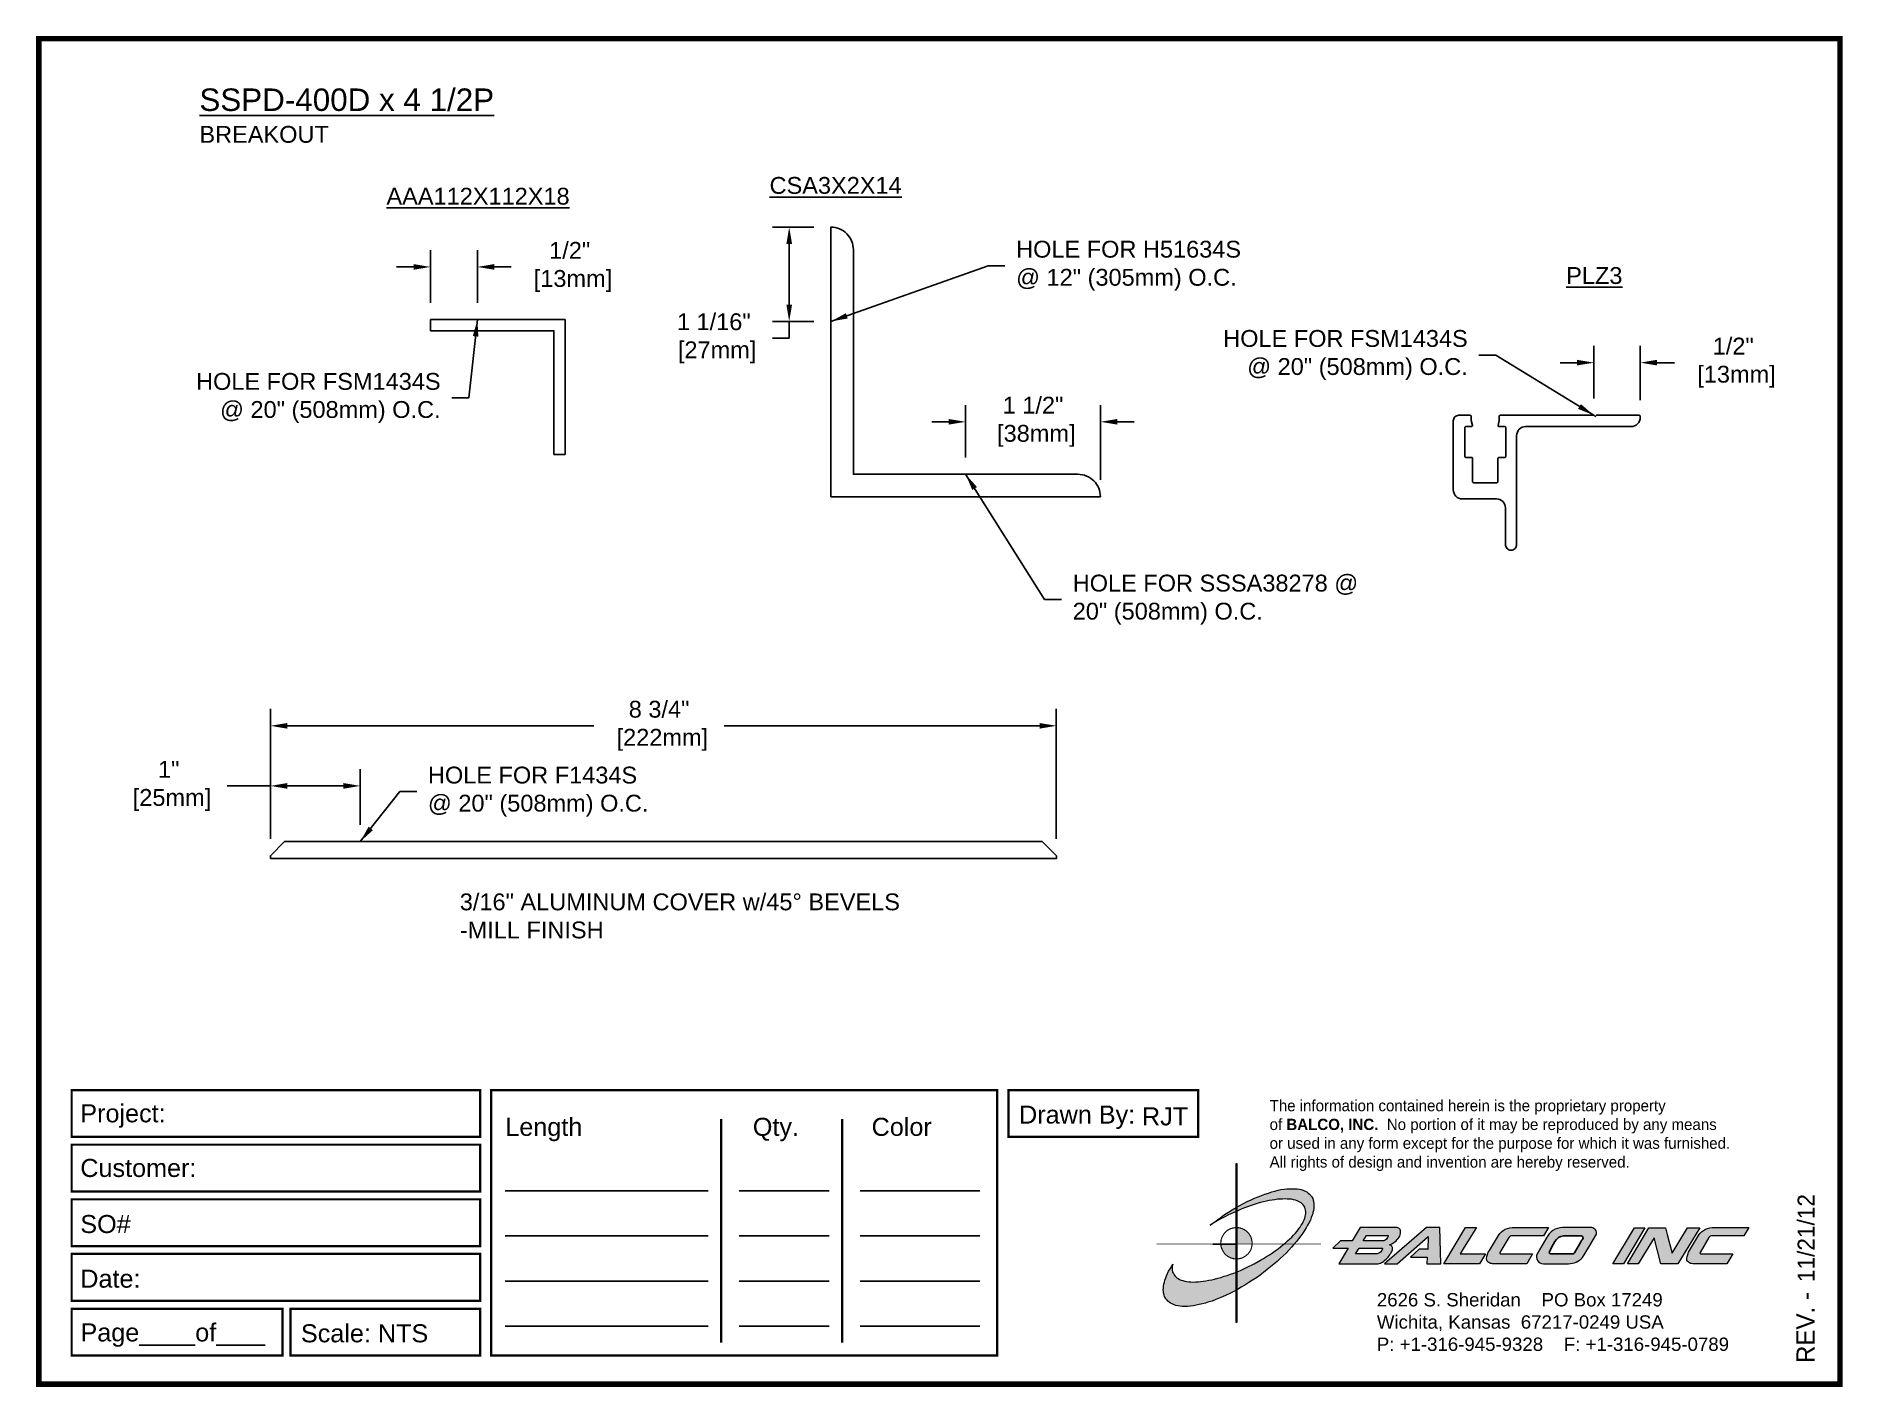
# Paper-space layout 'Breakout' of a CAD drawing. Header units: inches. Extents: x 0 to 10, y 0 to 7.5.
# The model-space entities are those that its viewports show. They can reach past a viewport. Long polylines and large blocks are cut down to what shows.
import ezdxf

# ---------------------------------------------------------------- set-up
doc = ezdxf.new("R2010")
doc.units = ezdxf.units.IN
doc.header["$MEASUREMENT"] = 0
for name, color, linetype in [('Border', 7, 'Continuous'), ('Dimensions', 3, 'Continuous'), ('Metals', 7, 'Continuous'), ('Text', 2, 'Continuous')]:
    doc.layers.add(name, color=color, linetype=linetype)
doc.styles.add('ARIAL', font='arial.ttf')
doc.styles.add('Copyright', font='ERASDEMI.TTF')
doc.dimstyles.new('Arial', dxfattribs={"dimtxt": 0.1875, "dimasz": 0.1875, "dimexe": 0.1875, "dimexo": 0.1875, "dimgap": 0.1875, "dimtad": 0, "dimtih": 1, "dimtoh": 1, "dimdec": 4, "dimzin": 0, "dimdsep": 46, "dimlunit": 4, "dimtxsty": 'ARIAL', "dimcen": 0.1875, "dimadec": 0, "dimazin": 0, "dimtfac": 1, "dimtdec": 4, "dimtofl": 0, "dimtmove": 0, "dimatfit": 3, "dimfxl": 0, "dimfrac": 2, "dimtolj": 1, "dimtzin": 0, "dimarcsym": 0})

# ---------------------------------------------------------------- blocks, each defined once
blk = doc.blocks.new('ACADlogo')
h = blk.add_hatch(color=256)
h.paths.add_polyline_path([(-3.346, 1.223), (-3.351, 1.223), (-3.351, 0.979), (-3.346, 0.982)])
h.paths.add_polyline_path([(-3.346, 0.961), (-3.351, 0.959), (-3.351, 0.868), (-3.346, 0.868)])
h.paths.add_polyline_path([(-3.346, 0.777), (-3.351, 0.777), (-3.351, 0.699), (-3.351, 0.695), (-3.35, 0.695), (-3.346, 0.695)])
h.paths.add_polyline_path([(-3.346, 0.864), (-3.346, 0.868), (-3.35, 0.868), (-3.351, 0.868), (-3.351, 0.777), (-3.346, 0.777), (-3.346, 0.778), (-3.348, 0.778)])
h.paths.add_polyline_path([(-3.346, 0.524), (-3.351, 0.521), (-3.351, 0.342), (-3.346, 0.342)])
h.paths.add_polyline_path([(-3.346, 0.695), (-3.351, 0.695), (-3.351, 0.621), (-3.346, 0.623)])
h.paths.add_polyline_path([(-3.346, 0.623), (-3.351, 0.621), (-3.351, 0.521), (-3.346, 0.524)])
h.paths.add_polyline_path([(-3.346, 0.982), (-3.351, 0.979), (-3.351, 0.959), (-3.346, 0.961)])
h = blk.add_hatch(color=175)
h.paths.add_polyline_path([(-3.518, 0.573), (-3.534, 0.571), (-3.548, 0.569), (-3.562, 0.567), (-3.576, 0.567), (-3.589, 0.566), (-3.602, 0.567), (-3.614, 0.568), (-3.625, 0.569), (-3.636, 0.572), (-3.646, 0.574), (-3.656, 0.577), (-3.664, 0.581), (-3.673, 0.585), (-3.682, 0.592), (-3.688, 0.598), (-3.694, 0.603), (-3.699, 0.614), (-3.703, 0.622), (-3.705, 0.631), (-3.706, 0.64), (-3.705, 0.648), (-3.705, 0.653), (-3.703, 0.659), (-3.702, 0.665), (-3.71, 0.652), (-3.717, 0.639), (-3.725, 0.626), (-3.731, 0.613), (-3.737, 0.601), (-3.741, 0.589), (-3.746, 0.577), (-3.749, 0.566), (-3.751, 0.555), (-3.753, 0.544), (-3.754, 0.538), (-3.754, 0.533), (-3.755, 0.523), (-3.754, 0.513), (-3.753, 0.508), (-3.752, 0.503), (-3.75, 0.494), (-3.748, 0.486), (-3.743, 0.477), (-3.74, 0.473), (-3.738, 0.469), (-3.734, 0.465), (-3.73, 0.461), (-3.723, 0.455), (-3.715, 0.449), (-3.706, 0.445), (-3.695, 0.44), (-3.685, 0.437), (-3.674, 0.434), (-3.661, 0.432), (-3.648, 0.431), (-3.634, 0.431), (-3.62, 0.431), (-3.604, 0.433), (-3.588, 0.435), (-3.572, 0.438), (-3.556, 0.441), (-3.538, 0.445), (-3.52, 0.449), (-3.503, 0.456), (-3.483, 0.461), (-3.464, 0.469), (-3.445, 0.477), (-3.426, 0.485), (-3.406, 0.494), (-3.385, 0.503), (-3.364, 0.514), (-3.351, 0.521), (-3.351, 0.621), (-3.364, 0.616), (-3.382, 0.609), (-3.4, 0.603), (-3.418, 0.598), (-3.436, 0.592), (-3.453, 0.587), (-3.47, 0.583), (-3.486, 0.579), (-3.503, 0.576)])
h.paths.add_polyline_path([(-3.215, 0.687), (-3.251, 0.667), (-3.289, 0.649), (-3.327, 0.631), (-3.346, 0.623), (-3.346, 0.524), (-3.343, 0.525), (-3.323, 0.537), (-3.302, 0.549), (-3.28, 0.563), (-3.259, 0.577), (-3.238, 0.59), (-3.218, 0.605), (-3.198, 0.62), (-3.179, 0.635), (-3.16, 0.65), (-3.141, 0.665), (-3.123, 0.681), (-3.106, 0.696), (-3.089, 0.712), (-3.074, 0.727), (-3.058, 0.743), (-3.043, 0.759), (-3.028, 0.777), (-3.085, 0.777), (-3.091, 0.772), (-3.105, 0.761), (-3.118, 0.75), (-3.134, 0.739), (-3.149, 0.729), (-3.165, 0.718), (-3.182, 0.707), (-3.198, 0.697)])
h.paths.add_polyline_path([(-2.921, 1.009), (-2.922, 1.015), (-2.924, 1.02), (-2.926, 1.029), (-2.931, 1.038), (-2.934, 1.043), (-2.936, 1.047), (-2.94, 1.05), (-2.943, 1.054), (-2.951, 1.06), (-2.959, 1.066), (-2.968, 1.071), (-2.978, 1.075), (-2.989, 1.079), (-3, 1.081), (-3.013, 1.083), (-3.026, 1.084), (-3.04, 1.084), (-3.054, 1.084), (-3.07, 1.083), (-3.085, 1.081), (-3.102, 1.079), (-3.118, 1.075), (-3.136, 1.07), (-3.153, 1.066), (-3.171, 1.06), (-3.191, 1.054), (-3.21, 1.047), (-3.229, 1.039), (-3.248, 1.031), (-3.268, 1.022), (-3.289, 1.012), (-3.31, 1.002), (-3.33, 0.991), (-3.346, 0.982), (-3.346, 0.961), (-3.323, 0.971), (-3.305, 0.978), (-3.287, 0.984), (-3.268, 0.991), (-3.251, 0.996), (-3.234, 1.002), (-3.216, 1.007), (-3.199, 1.011), (-3.182, 1.015), (-3.167, 1.018), (-3.15, 1.021), (-3.136, 1.023), (-3.121, 1.025), (-3.107, 1.026), (-3.093, 1.026), (-3.079, 1.027), (-3.067, 1.026), (-3.054, 1.026), (-3.043, 1.025), (-3.032, 1.022), (-3.022, 1.02), (-3.013, 1.016), (-3, 1.011), (-2.989, 1.005), (-2.983, 0.999), (-2.978, 0.994), (-2.973, 0.987), (-2.969, 0.981), (-2.967, 0.973), (-2.965, 0.965), (-2.964, 0.957), (-2.964, 0.949), (-2.964, 0.944), (-2.965, 0.94), (-2.967, 0.93), (-2.969, 0.921), (-2.973, 0.911), (-2.978, 0.901), (-2.983, 0.891), (-2.989, 0.881), (-2.996, 0.871), (-3.004, 0.86), (-3.012, 0.849), (-3.021, 0.838), (-3.032, 0.827), (-3.042, 0.816), (-3.053, 0.805), (-3.065, 0.794), (-3.077, 0.783), (-3.085, 0.777), (-3.028, 0.777), (-3.016, 0.791), (-3.004, 0.806), (-2.992, 0.822), (-2.981, 0.837), (-2.971, 0.852), (-2.962, 0.866), (-2.954, 0.882), (-2.946, 0.896), (-2.939, 0.91), (-2.934, 0.924), (-2.929, 0.938), (-2.926, 0.944), (-2.925, 0.951), (-2.922, 0.963), (-2.92, 0.975), (-2.92, 0.982), (-2.919, 0.987), (-2.92, 0.999), (-2.92, 1.005)])
h.paths.add_polyline_path([(-3.372, 0.966), (-3.393, 0.953), (-3.415, 0.94), (-3.435, 0.925), (-3.455, 0.911), (-3.475, 0.897), (-3.494, 0.882), (-3.468, 0.898), (-3.439, 0.915), (-3.41, 0.93), (-3.396, 0.938), (-3.38, 0.945), (-3.351, 0.959), (-3.351, 0.979)])
h = blk.add_hatch(color=256)
h.paths.add_polyline_path([(-3.268, 0.814), (-3.27, 0.819), (-3.273, 0.824), (-3.276, 0.828), (-3.279, 0.833), (-3.282, 0.837), (-3.286, 0.841), (-3.29, 0.845), (-3.294, 0.849), (-3.298, 0.852), (-3.303, 0.855), (-3.308, 0.858), (-3.313, 0.86), (-3.318, 0.863), (-3.323, 0.864), (-3.328, 0.866), (-3.334, 0.867), (-3.339, 0.868), (-3.345, 0.868), (-3.346, 0.868), (-3.346, 0.777), (-3.335, 0.777), (-3.262, 0.777), (-3.262, 0.781), (-3.262, 0.787), (-3.263, 0.792), (-3.264, 0.798), (-3.265, 0.803), (-3.266, 0.808)])
h.paths.add_polyline_path([(-3.351, 0.777), (-3.436, 0.777), (-3.435, 0.773), (-3.435, 0.768), (-3.434, 0.762), (-3.432, 0.757), (-3.431, 0.752), (-3.428, 0.747), (-3.426, 0.742), (-3.423, 0.737), (-3.42, 0.732), (-3.417, 0.728), (-3.414, 0.723), (-3.41, 0.719), (-3.406, 0.716), (-3.401, 0.712), (-3.397, 0.709), (-3.392, 0.706), (-3.387, 0.704), (-3.382, 0.701), (-3.377, 0.699), (-3.372, 0.698), (-3.367, 0.696), (-3.361, 0.695), (-3.356, 0.695), (-3.351, 0.695)])
h.paths.add_polyline_path([(-3.346, 0.868), (-3.35, 0.868), (-3.351, 0.868), (-3.351, 0.777), (-3.346, 0.777)])
h = blk.add_hatch(color=256)
h.paths.add_polyline_path([(-2.438, 0.844, 0.412988), (-2.461, 0.869), (-2.663, 0.869), (-2.707, 0.794), (-2.771, 0.794), (-2.815, 0.755), (-2.73, 0.755), (-2.781, 0.668), (-2.563, 0.668, 0.107996), (-2.538, 0.677, 0.108939), (-2.494, 0.724, 0.080345), (-2.483, 0.745, 0.419497), (-2.499, 0.773, 0.149928), (-2.447, 0.815, 0.134283)])
h.paths.add_polyline_path([(-2.507, 0.821, -0.209012), (-2.532, 0.794), (-2.538, 0.794), (-2.646, 0.794), (-2.627, 0.825), (-2.51, 0.825, -0.56619)], flags=16)
h.paths.add_polyline_path([(-2.538, 0.75, -0.241309), (-2.569, 0.722), (-2.688, 0.722), (-2.669, 0.755), (-2.541, 0.755, -0.56619)], flags=16)
for points in [[(-2.285, 0.819), (-2.287, 0.748), (-2.335, 0.748), (-2.383, 0.705), (-2.29, 0.705), (-2.292, 0.668), (-2.215, 0.668), (-2.221, 0.869), (-2.295, 0.869), (-2.527, 0.668), (-2.458, 0.668)], [(-2.018, 0.869), (-2.079, 0.869), (-2.198, 0.668), (-2, 0.668), (-1.968, 0.722), (-2.107, 0.722), (-2.085, 0.759), (-2.064, 0.794)], [(-1.617, 0.869), (-1.807, 0.869, 0.270182), (-1.896, 0.825), (-1.946, 0.742, 0.109019), (-1.961, 0.695, 0.340665), (-1.945, 0.672, 0.129907), (-1.923, 0.668), (-1.738, 0.668), (-1.706, 0.722), (-1.878, 0.722), (-1.882, 0.722, -0.601242), (-1.887, 0.731), (-1.838, 0.813, -0.253048), (-1.821, 0.823), (-1.645, 0.823)], [(-1.083, 0.867), (-1.14, 0.867), (-1.261, 0.667), (-1.26, 0.667), (-1.202, 0.667)], [(-0.96, 0.83), (-0.969, 0.867), (-1.061, 0.867), (-1.179, 0.667), (-1.12, 0.667), (-1.031, 0.812), (-0.995, 0.667), (-0.9, 0.667), (-0.778, 0.867), (-0.846, 0.867), (-0.931, 0.727), (-0.951, 0.795)], [(-0.507, 0.869), (-0.697, 0.869, 0.270182), (-0.786, 0.825), (-0.836, 0.742, 0.109019), (-0.85, 0.695, 0.340665), (-0.835, 0.672, 0.129907), (-0.812, 0.668), (-0.628, 0.668), (-0.595, 0.722), (-0.768, 0.722), (-0.772, 0.722, -0.601242), (-0.777, 0.731), (-0.728, 0.813, -0.253048), (-0.71, 0.823), (-0.534, 0.823)], [(-3.346, 0.623), (-3.351, 0.621), (-3.351, 0.521), (-3.346, 0.524)]]:
    blk.add_hatch(color=256).paths.add_polyline_path(points)
h = blk.add_hatch(color=256)
h.paths.add_polyline_path([(-1.377, 0.868), (-1.383, 0.868), (-1.383, 0.868), (-1.44, 0.868), (-1.492, 0.868), (-1.541, 0.868, 0.297712), (-1.628, 0.811), (-1.68, 0.723, 0.585116), (-1.646, 0.668), (-1.506, 0.668, 0.210586), (-1.429, 0.703), (-1.415, 0.726), (-1.389, 0.769), (-1.352, 0.831, 0.4352)])
h.paths.add_polyline_path([(-1.437, 0.823, -0.603783), (-1.428, 0.805), (-1.431, 0.801), (-1.434, 0.796), (-1.438, 0.789), (-1.474, 0.728, -0.229001), (-1.489, 0.722), (-1.494, 0.722), (-1.501, 0.722), (-1.597, 0.722), (-1.604, 0.722, -0.492401), (-1.613, 0.734), (-1.601, 0.757), (-1.591, 0.775), (-1.582, 0.791, -0.238368), (-1.535, 0.823)], flags=16)
for q in [(-3.48, 0.777), (-3.351, 0.642)]:
    blk.add_line((-3.351, 0.777), q)
at = {"color": 7, "lineweight": 0}
for points in [[(-3.351, 1.223), (-3.346, 1.223), (-3.346, 0.342), (-3.351, 0.342), (-3.351, 1.223)], [(-2.292, 0.668), (-2.215, 0.668), (-2.221, 0.869), (-2.295, 0.869), (-2.527, 0.668), (-2.458, 0.668), (-2.285, 0.819), (-2.287, 0.748), (-2.286, 0.748), (-2.335, 0.748), (-2.383, 0.705), (-2.29, 0.705), (-2.292, 0.668), (-2.292, 0.668)], [(-2.198, 0.668), (-2.079, 0.869), (-2.018, 0.869), (-2.064, 0.794), (-2.085, 0.759), (-2.107, 0.722), (-1.968, 0.722), (-2, 0.668), (-2.198, 0.668), (-2.198, 0.668)], [(-1.383, 0.868), (-1.383, 0.868)], [(-1.261, 0.667), (-1.14, 0.867), (-1.083, 0.867), (-1.202, 0.667), (-1.26, 0.667), (-1.261, 0.667), (-1.261, 0.667)], [(-0.9, 0.667), (-0.995, 0.667), (-1.031, 0.812), (-1.12, 0.667), (-1.179, 0.667), (-1.061, 0.867), (-0.969, 0.867), (-0.96, 0.83), (-0.951, 0.795), (-0.931, 0.727), (-0.846, 0.867), (-0.778, 0.867), (-0.9, 0.667), (-0.9, 0.667)]]:
    blk.add_lwpolyline(points, dxfattribs=at)
at = {"color": 175, "lineweight": 0}
blk.add_lwpolyline([(-2.926, 1.029), (-2.924, 1.02), (-2.922, 1.015), (-2.921, 1.009), (-2.92, 1.005), (-2.92, 0.999), (-2.919, 0.987), (-2.92, 0.982), (-2.92, 0.975), (-2.922, 0.963), (-2.925, 0.951), (-2.926, 0.944), (-2.929, 0.938), (-2.934, 0.924), (-2.939, 0.91), (-2.946, 0.896), (-2.954, 0.882), (-2.962, 0.866), (-2.971, 0.852), (-2.981, 0.837), (-2.992, 0.822), (-3.004, 0.806), (-3.016, 0.791), (-3.03, 0.775), (-3.043, 0.759), (-3.058, 0.743), (-3.074, 0.727), (-3.089, 0.712), (-3.106, 0.696), (-3.123, 0.681), (-3.141, 0.665), (-3.16, 0.65), (-3.179, 0.635), (-3.198, 0.62), (-3.218, 0.605), (-3.238, 0.59), (-3.259, 0.577), (-3.28, 0.563), (-3.302, 0.549), (-3.323, 0.537), (-3.343, 0.525), (-3.364, 0.514), (-3.385, 0.503), (-3.406, 0.494), (-3.426, 0.485), (-3.445, 0.477), (-3.464, 0.469), (-3.483, 0.461), (-3.503, 0.456), (-3.52, 0.449), (-3.538, 0.445), (-3.556, 0.441), (-3.572, 0.438), (-3.588, 0.435), (-3.604, 0.433), (-3.62, 0.431), (-3.634, 0.431), (-3.648, 0.431), (-3.661, 0.432), (-3.674, 0.434), (-3.685, 0.437), (-3.695, 0.44), (-3.706, 0.445), (-3.715, 0.449), (-3.723, 0.455), (-3.73, 0.461), (-3.734, 0.465), (-3.738, 0.469), (-3.74, 0.473), (-3.743, 0.477), (-3.748, 0.486), (-3.75, 0.494), (-3.752, 0.503), (-3.753, 0.508), (-3.754, 0.513), (-3.755, 0.523), (-3.754, 0.533), (-3.754, 0.538), (-3.753, 0.544), (-3.751, 0.555), (-3.749, 0.566), (-3.746, 0.577), (-3.741, 0.589), (-3.737, 0.601), (-3.731, 0.613), (-3.725, 0.626), (-3.717, 0.639), (-3.71, 0.652), (-3.702, 0.665), (-3.703, 0.659), (-3.705, 0.653), (-3.705, 0.648), (-3.706, 0.642), (-3.706, 0.637), (-3.705, 0.631), (-3.704, 0.626), (-3.703, 0.621), (-3.699, 0.614), (-3.695, 0.607), (-3.691, 0.6), (-3.688, 0.598), (-3.685, 0.595), (-3.679, 0.589), (-3.673, 0.585), (-3.664, 0.581), (-3.656, 0.577), (-3.646, 0.574), (-3.636, 0.572), (-3.625, 0.569), (-3.614, 0.568), (-3.602, 0.567), (-3.589, 0.566), (-3.576, 0.567), (-3.562, 0.567), (-3.548, 0.569), (-3.534, 0.571), (-3.518, 0.573), (-3.503, 0.576), (-3.486, 0.579), (-3.47, 0.583), (-3.453, 0.587), (-3.436, 0.592), (-3.418, 0.598), (-3.4, 0.603), (-3.382, 0.609), (-3.364, 0.616), (-3.345, 0.623), (-3.327, 0.631), (-3.289, 0.649), (-3.251, 0.667), (-3.215, 0.687), (-3.198, 0.697), (-3.182, 0.707), (-3.165, 0.718), (-3.149, 0.729), (-3.134, 0.739), (-3.118, 0.75), (-3.105, 0.761), (-3.091, 0.772), (-3.077, 0.783), (-3.065, 0.794), (-3.053, 0.805), (-3.042, 0.816), (-3.032, 0.827), (-3.021, 0.838), (-3.012, 0.849), (-3.004, 0.86), (-2.996, 0.871), (-2.989, 0.881), (-2.983, 0.891), (-2.978, 0.901), (-2.973, 0.911), (-2.969, 0.921), (-2.967, 0.93), (-2.965, 0.94), (-2.964, 0.944), (-2.964, 0.949), (-2.964, 0.957), (-2.965, 0.965), (-2.967, 0.973), (-2.969, 0.981), (-2.973, 0.987), (-2.978, 0.994), (-2.98, 0.996), (-2.983, 0.999), (-2.989, 1.005), (-2.997, 1.009), (-3.004, 1.013), (-3.013, 1.016), (-3.022, 1.02), (-3.032, 1.022), (-3.043, 1.025), (-3.054, 1.026), (-3.067, 1.026), (-3.079, 1.027), (-3.093, 1.026), (-3.107, 1.026), (-3.121, 1.025), (-3.136, 1.023), (-3.15, 1.021), (-3.167, 1.018), (-3.182, 1.015), (-3.199, 1.011), (-3.216, 1.007), (-3.234, 1.002), (-3.251, 0.996), (-3.268, 0.991), (-3.287, 0.984), (-3.305, 0.978), (-3.323, 0.971), (-3.342, 0.962), (-3.38, 0.945), (-3.396, 0.938), (-3.41, 0.93), (-3.439, 0.915), (-3.468, 0.898), (-3.494, 0.882), (-3.475, 0.897), (-3.455, 0.911), (-3.435, 0.925), (-3.415, 0.94), (-3.393, 0.953), (-3.372, 0.966), (-3.351, 0.979), (-3.33, 0.991), (-3.31, 1.002), (-3.289, 1.012), (-3.268, 1.022), (-3.248, 1.031), (-3.229, 1.039), (-3.21, 1.047), (-3.191, 1.054), (-3.171, 1.06), (-3.153, 1.066), (-3.136, 1.07), (-3.118, 1.075), (-3.102, 1.079), (-3.085, 1.081), (-3.07, 1.083), (-3.054, 1.084), (-3.04, 1.084), (-3.026, 1.084), (-3.013, 1.083), (-3, 1.081), (-2.989, 1.079), (-2.978, 1.075), (-2.968, 1.071), (-2.959, 1.066), (-2.951, 1.06), (-2.943, 1.054), (-2.94, 1.05), (-2.936, 1.047), (-2.934, 1.043), (-2.931, 1.038), (-2.926, 1.029), (-2.926, 1.029)], dxfattribs=at)
at = {"color": 7, "lineweight": 0, "const_width": 0.0064}
blk.add_lwpolyline([(-3.262, 0.781), (-3.262, 0.787), (-3.263, 0.792), (-3.264, 0.798), (-3.265, 0.803), (-3.266, 0.808), (-3.268, 0.814), (-3.27, 0.819), (-3.273, 0.824), (-3.276, 0.828), (-3.279, 0.833), (-3.282, 0.837), (-3.286, 0.841), (-3.29, 0.845), (-3.294, 0.849), (-3.298, 0.852), (-3.303, 0.855), (-3.308, 0.858), (-3.313, 0.86), (-3.318, 0.863), (-3.323, 0.864), (-3.328, 0.866), (-3.334, 0.867), (-3.339, 0.868), (-3.345, 0.868), (-3.35, 0.868), (-3.356, 0.868), (-3.361, 0.867), (-3.367, 0.866), (-3.372, 0.865), (-3.377, 0.863), (-3.382, 0.862), (-3.387, 0.859), (-3.392, 0.857), (-3.397, 0.854), (-3.401, 0.851), (-3.406, 0.847), (-3.41, 0.843), (-3.414, 0.839), (-3.417, 0.835), (-3.42, 0.831), (-3.423, 0.826), (-3.426, 0.821), (-3.428, 0.816), (-3.431, 0.811), (-3.432, 0.806), (-3.434, 0.801), (-3.435, 0.795), (-3.435, 0.79), (-3.436, 0.784), (-3.436, 0.779), (-3.435, 0.773), (-3.435, 0.768), (-3.434, 0.762), (-3.432, 0.757), (-3.431, 0.752), (-3.428, 0.747), (-3.426, 0.742), (-3.423, 0.737), (-3.42, 0.732), (-3.417, 0.728), (-3.414, 0.723), (-3.41, 0.719), (-3.406, 0.716), (-3.401, 0.712), (-3.397, 0.709), (-3.392, 0.706), (-3.387, 0.704), (-3.382, 0.701), (-3.377, 0.699), (-3.372, 0.698), (-3.367, 0.696), (-3.361, 0.695), (-3.356, 0.695), (-3.35, 0.695), (-3.345, 0.695), (-3.339, 0.695), (-3.334, 0.696), (-3.328, 0.697), (-3.323, 0.698), (-3.318, 0.7), (-3.313, 0.702), (-3.308, 0.705), (-3.303, 0.708), (-3.298, 0.711), (-3.294, 0.714), (-3.29, 0.718), (-3.286, 0.721), (-3.282, 0.726), (-3.279, 0.73), (-3.276, 0.734), (-3.273, 0.739), (-3.27, 0.744), (-3.268, 0.749), (-3.266, 0.754), (-3.265, 0.76), (-3.264, 0.765), (-3.263, 0.77), (-3.262, 0.776), (-3.262, 0.781)], dxfattribs=at)
at = {"color": 7, "lineweight": 0}
for points in [[(-2.447, 0.815, 0.130368), (-2.438, 0.843, 0.448367), (-2.463, 0.869), (-2.663, 0.869), (-2.707, 0.794), (-2.771, 0.794), (-2.815, 0.755), (-2.73, 0.755), (-2.781, 0.668), (-2.563, 0.668, 0.107996), (-2.538, 0.677, 0.108939), (-2.494, 0.724, 0.077395), (-2.484, 0.744, 0.430878), (-2.499, 0.773, 0.149928)], [(-2.507, 0.821, -0.209012), (-2.532, 0.794), (-2.538, 0.794), (-2.646, 0.794), (-2.627, 0.825), (-2.512, 0.825), (-2.509, 0.825, -0.531288)], [(-1.838, 0.813), (-1.887, 0.731, 0.587385), (-1.882, 0.722), (-1.878, 0.722), (-1.706, 0.722), (-1.738, 0.668), (-1.923, 0.668, -0.129907), (-1.945, 0.672, -0.349839), (-1.961, 0.696, -0.107341), (-1.946, 0.742), (-1.896, 0.825, -0.270182), (-1.807, 0.869), (-1.617, 0.869), (-1.645, 0.823), (-1.821, 0.823, 0.252436)], [(-1.68, 0.723, 0.585116), (-1.646, 0.668), (-1.506, 0.668, 0.210586), (-1.429, 0.703), (-1.415, 0.726), (-1.389, 0.769), (-1.352, 0.831, 0.4352), (-1.377, 0.868), (-1.383, 0.868), (-1.383, 0.868), (-1.44, 0.868), (-1.492, 0.868), (-1.541, 0.868, 0.297712), (-1.628, 0.811)], [(-0.728, 0.813), (-0.777, 0.731, 0.587385), (-0.772, 0.722), (-0.768, 0.722), (-0.595, 0.722), (-0.628, 0.668), (-0.812, 0.668, -0.129907), (-0.835, 0.672, -0.349839), (-0.85, 0.696, -0.107341), (-0.836, 0.742), (-0.786, 0.825, -0.270182), (-0.697, 0.869), (-0.507, 0.869), (-0.534, 0.823), (-0.71, 0.823, 0.252436)], [(-2.569, 0.722), (-2.688, 0.722), (-2.669, 0.755), (-2.543, 0.755), (-2.54, 0.755, -0.531288), (-2.538, 0.75, -0.241309)]]:
    blk.add_lwpolyline(points, format="xyb", close=True, dxfattribs=at)
blk.add_lwpolyline([(-1.437, 0.823), (-1.535, 0.823, 0.238368), (-1.582, 0.791), (-1.591, 0.775), (-1.601, 0.757), (-1.613, 0.734, 0.490298), (-1.604, 0.722), (-1.597, 0.722), (-1.501, 0.722), (-1.494, 0.722), (-1.489, 0.722, 0.229001), (-1.474, 0.728), (-1.438, 0.789), (-1.434, 0.796), (-1.431, 0.801), (-1.428, 0.805, 0.603783)], format="xyb", close=True)
blk.add_lwpolyline([(-2.879, 0.777, 0.00455, 0.00455, 0), (-3.791, 0.777, 0.00183, 0.00183, 0), (-3.791, 0.777, 0.00183, 0.00183, 0)], format="xyseb", dxfattribs=at)
blk = doc.blocks.new('Quantity Data')
at = {"layer": 'Border', "color": 253}
for p, q in [((2.755, 1.254), (3.881, 1.254)), ((4.054, 1.254), (4.553, 1.254)), ((4.725, 1.254), (5.389, 1.254)), ((2.755, 1.004), (3.881, 1.004)), ((4.054, 1.004), (4.553, 1.004)), ((4.725, 1.004), (5.389, 1.004)), ((2.755, 0.754), (3.881, 0.754)), ((4.054, 0.754), (4.553, 0.754)), ((4.725, 0.754), (5.389, 0.754)), ((2.755, 0.504), (3.881, 0.504)), ((4.054, 0.504), (4.553, 0.504)), ((4.725, 0.504), (5.389, 0.504))]:
    blk.add_line(p, q, dxfattribs=at)
at = {"layer": 'Border', "const_width": 0.0125}
blk.add_lwpolyline([(5.485, 0.341), (2.678, 0.341), (2.678, 1.813), (5.485, 1.813)], close=True, dxfattribs=at)
for points in [[(3.953, 1.653), (3.953, 0.412)], [(4.625, 1.653), (4.625, 0.412)]]:
    blk.add_lwpolyline(points, dxfattribs=at)
at = {"layer": 'Border', "style": 'ARIAL'}
for s, p in [('Length', (2.756, 1.559)), ('Qty.', (4.129, 1.559)), ('Color', (4.788, 1.559))]:
    blk.add_text(s, height=0.1, dxfattribs=at).set_placement(p)
blk = doc.blocks.new('Drawn By')
at = {"layer": 'Border', "const_width": 0.0125}
blk.add_lwpolyline([(5.38, 1.813), (6.432, 1.813), (6.432, 1.554), (5.38, 1.554)], close=True, dxfattribs=at)
at = {"layer": 'Border', "style": 'ARIAL'}
blk.add_text('Drawn By: ', height=0.1, dxfattribs=at).set_placement((5.438, 1.627))
blk.add_attdef('XXX', (6.12, 1.617), '', height=0.1, dxfattribs=at)
blk = doc.blocks.new('Project Info')
at = {"layer": 'Border', "const_width": 0.0125}
for points in [[(0.182, 1.813), (2.448, 1.813), (2.448, 1.554), (0.182, 1.554)], [(0.182, 1.51), (2.448, 1.51), (2.448, 1.251), (0.182, 1.251)], [(0.182, 1.207), (2.448, 1.207), (2.448, 0.947), (0.182, 0.947)], [(0.182, 0.904), (2.448, 0.904), (2.448, 0.644), (0.182, 0.644)], [(0.182, 0.6), (1.352, 0.6), (1.352, 0.341), (0.182, 0.341)], [(1.396, 0.6), (2.448, 0.6), (2.448, 0.341), (1.396, 0.341)]]:
    blk.add_lwpolyline(points, close=True, dxfattribs=at)
at = {"layer": 'Border', "style": 'ARIAL'}
for s, p in [('Project:', (0.23, 1.634)), ('Customer:', (0.23, 1.331)), ('SO#', (0.23, 1.02)), ('Date:', (0.23, 0.717)), ('Page%%u        %%uof%%u       ', (0.231, 0.419)), ('Scale: NTS', (1.454, 0.414))]:
    blk.add_text(s, height=0.1, dxfattribs=at).set_placement(p)
blk = doc.blocks.new('REV')
at = {"style": 'Copyright'}
blk.add_text('REV. -', height=0.1, rotation=90, dxfattribs=at).set_placement((-0.142, 0.117))
at = {"style": 'Copyright', "flags": 4}
blk.add_attdef('REVISIONDATE', (-0.142, 0.566), '', height=0.0938, rotation=90, dxfattribs=at)
blk = doc.blocks.new('AAA112X112X18')
for p, q in [((0, 0), (0, -0.125)), ((-1.5, -1.5), (-1.375, -1.5))]:
    blk.add_line(p, q)
for points in [[(0, 0), (-1.5, 0), (-1.5, -1.5)], [(-1.375, -1.5), (-1.375, -0.125), (0, -0.125)]]:
    blk.add_lwpolyline(points)
blk = doc.blocks.new('*D20')
at = {"layer": 'Defpoints', "color": 0}
for p in [(34.947, 9.845), (34.947, 9.261), (36.447, 9.011)]:
    blk.add_point(p, dxfattribs=at)
at = {"layer": 'Dimensions', "color": 0, "lineweight": -2}
for p, q in [((34.947, 9.449), (34.947, 10.032)), ((36.447, 9.199), (36.447, 10.032)), ((34.759, 9.845), (34.572, 9.845)), ((36.634, 9.845), (36.822, 9.845))]:
    blk.add_line(p, q, dxfattribs=at)
at = {"layer": 'Dimensions', "color": 0}
for points in [[(34.759, 9.876), (34.759, 9.814), (34.947, 9.845)], [(36.634, 9.876), (36.634, 9.814), (36.447, 9.845)]]:
    blk.add_solid(points, dxfattribs=at)
at = {"layer": 'Dimensions', "color": 0, "insert": (35.697, 9.845), "char_height": 0.1875, "attachment_point": 5, "style": 'ARIAL'}
blk.add_mtext('\\A1;1 1/2"\\P [38mm]', dxfattribs=at)
blk = doc.blocks.new('*D21')
at = {"layer": 'Defpoints', "color": 0}
for p in [(32.983, 12.011), (33.447, 12.011), (33.447, 10.961)]:
    blk.add_point(p, dxfattribs=at)
at = {"layer": 'Dimensions', "color": 0, "lineweight": -2}
for p, q in [((33.259, 12.011), (32.796, 12.011)), ((32.983, 11.824), (32.983, 11.149)), ((33.259, 10.961), (32.796, 10.961)), ((32.983, 10.961), (32.983, 10.774)), ((32.983, 10.774), (32.796, 10.774))]:
    blk.add_line(p, q, dxfattribs=at)
at = {"layer": 'Dimensions', "color": 0}
for points in [[(32.952, 11.824), (33.015, 11.824), (32.983, 12.011)], [(32.952, 11.149), (33.015, 11.149), (32.983, 10.961)]]:
    blk.add_solid(points, dxfattribs=at)
at = {"layer": 'Dimensions', "color": 0, "insert": (32.144, 10.774), "char_height": 0.1875, "attachment_point": 5, "style": 'ARIAL'}
blk.add_mtext('\\A1;1 1/16"\\P [27mm]', dxfattribs=at)
blk = doc.blocks.new('*D22')
at = {"layer": 'Defpoints', "color": 0}
for p in [(29.513, 11.568), (28.989, 10.982), (29.513, 10.982)]:
    blk.add_point(p, dxfattribs=at)
at = {"layer": 'Dimensions', "color": 0, "lineweight": -2}
for p, q in [((28.989, 11.17), (28.989, 11.756)), ((29.513, 11.17), (29.513, 11.756)), ((28.802, 11.568), (28.614, 11.568)), ((29.701, 11.568), (29.888, 11.568))]:
    blk.add_line(p, q, dxfattribs=at)
at = {"layer": 'Dimensions', "color": 0}
for points in [[(28.802, 11.6), (28.802, 11.537), (28.989, 11.568)], [(29.701, 11.6), (29.701, 11.537), (29.513, 11.568)]]:
    blk.add_solid(points, dxfattribs=at)
at = {"layer": 'Dimensions', "color": 0, "insert": (30.54, 11.568), "char_height": 0.1875, "attachment_point": 5, "style": 'ARIAL'}
blk.add_mtext('\\A1;1/2"\\P [13mm]', dxfattribs=at)
blk = doc.blocks.new('CSA3X3X14')
at = {"layer": 'Metals'}
blk.add_lwpolyline([(0.25, 2.75, 0.414214), (0, 3), (0, 0), (3, 0, 0.414214), (2.75, 0.25), (0.25, 0.25)], format="xyb", close=True, dxfattribs=at)
blk = doc.blocks.new('PLZ3')
blk.add_lwpolyline([(1.575, 1.03, -0.414214), (1.585, 1.02), (1.585, 0.76, 0.414214), (1.595, 0.75), (1.855, 0.75, 0.414214), (1.865, 0.76), (1.865, 1.02, -0.414214), (1.875, 1.03), (1.942, 1.03, 0.414214), (1.952, 1.04), (1.952, 1.365, 0.414214), (1.942, 1.375), (1.878, 1.375, -0.482716), (1.868, 1.387), (1.881, 1.444, 0.057088), (1.881, 1.446), (1.881, 1.49, -0.414214), (1.891, 1.5), (2.018, 1.5, -0.414214), (2.08, 1.438), (2.08, 0.67, -0.414214), (1.98, 0.57), (1.6, 0.57, 0.414214), (1.5, 0.47), (1.5, 0.063, -0.414214), (1.438, 0, -0.414214), (1.375, 0.063), (1.375, 1.275, 0.414214), (1.275, 1.375), (0.1, 1.375, -0.414214), (0, 1.475), (0, 1.49, -0.414214), (0.01, 1.5), (0.485, 1.5), (0.5, 1.485), (0.515, 1.5), (1.559, 1.5, -0.414214), (1.569, 1.49), (1.569, 1.446, 0.057088), (1.569, 1.444), (1.582, 1.387, -0.482716), (1.572, 1.375), (1.507, 1.375, 0.414214), (1.497, 1.365), (1.497, 1.04, 0.414214), (1.507, 1.03)], format="xyb", close=True)
blk = doc.blocks.new('*D27')
at = {"layer": 'Defpoints', "color": 0}
for p in [(42.455, 10.503), (41.939, 9.917), (42.455, 9.9)]:
    blk.add_point(p, dxfattribs=at)
at = {"layer": 'Dimensions', "color": 0, "lineweight": -2}
for p, q in [((41.939, 10.105), (41.939, 10.691)), ((42.455, 10.087), (42.455, 10.691)), ((41.751, 10.503), (41.564, 10.503)), ((42.642, 10.503), (42.838, 10.503))]:
    blk.add_line(p, q, dxfattribs=at)
at = {"layer": 'Dimensions', "color": 0}
for points in [[(41.751, 10.535), (41.751, 10.472), (41.939, 10.503)], [(42.642, 10.535), (42.642, 10.472), (42.455, 10.503)]]:
    blk.add_solid(points, dxfattribs=at)
at = {"layer": 'Dimensions', "color": 0, "insert": (43.49, 10.503), "char_height": 0.1875, "attachment_point": 5, "style": 'ARIAL'}
blk.add_mtext('\\A1;1/2"\\P [13mm]', dxfattribs=at)
blk = doc.blocks.new('*D29')
at = {"layer": 'Defpoints', "color": 0}
for p in [(35.956, 6.463), (27.209, 5.018), (35.956, 5.018)]:
    blk.add_point(p, dxfattribs=at)
at = {"layer": 'Dimensions', "color": 0, "lineweight": -2}
for p, q in [((27.209, 5.205), (27.209, 6.65)), ((35.956, 5.205), (35.956, 6.65)), ((27.396, 6.463), (30.81, 6.463)), ((35.769, 6.463), (32.259, 6.463))]:
    blk.add_line(p, q, dxfattribs=at)
at = {"layer": 'Dimensions', "color": 0}
for points in [[(27.396, 6.494), (27.396, 6.431), (27.209, 6.463)], [(35.769, 6.494), (35.769, 6.431), (35.956, 6.463)]]:
    blk.add_solid(points, dxfattribs=at)
at = {"layer": 'Dimensions', "color": 0, "insert": (31.535, 6.463), "char_height": 0.1875, "attachment_point": 5, "style": 'ARIAL'}
blk.add_mtext('\\A1;8 3/4"\\P [222mm]', dxfattribs=at)
blk = doc.blocks.new('*D30')
at = {"layer": 'Defpoints', "color": 0}
for p in [(28.209, 5.794), (28.209, 5.174), (27.209, 5.018)]:
    blk.add_point(p, dxfattribs=at)
at = {"layer": 'Dimensions', "color": 0, "lineweight": -2}
for p, q in [((27.209, 5.205), (27.209, 5.982)), ((28.209, 5.361), (28.209, 5.982)), ((27.209, 5.794), (26.729, 5.794)), ((28.021, 5.794), (27.396, 5.794))]:
    blk.add_line(p, q, dxfattribs=at)
at = {"layer": 'Dimensions', "color": 0}
for points in [[(27.396, 5.826), (27.396, 5.763), (27.209, 5.794)], [(28.021, 5.826), (28.021, 5.763), (28.209, 5.794)]]:
    blk.add_solid(points, dxfattribs=at)
at = {"layer": 'Dimensions', "color": 0, "insert": (26.077, 5.794), "char_height": 0.1875, "attachment_point": 5, "style": 'ARIAL'}
blk.add_mtext('\\A1;1"\\P [25mm]', dxfattribs=at)

msp = doc.modelspace()

# ---------------------------------------------------------------- linework, layer by layer
msp.add_lwpolyline([(27.20897, 4.98648), (35.95647, 4.98648), (35.95647, 5.01773), (35.80022, 5.17398), (27.36522, 5.17398), (27.20897, 5.01773)], close=True)

# ---------------------------------------------------------------- block references
at = {"xscale": -1}
msp.add_blockref('PLZ3', (42.4546, 8.41749), dxfattribs=at)
at = {"layer": 'Metals'}
msp.add_blockref('CSA3X3X14', (33.44696, 9.0111), dxfattribs=at)
at = {"layer": 'Metals', "xscale": -1}
msp.add_blockref('AAA112X112X18', (28.98913, 10.98248), dxfattribs=at)

# ---------------------------------------------------------------- texts
at = {"layer": 'Text', "style": 'ARIAL'}
for s, insert, char_height, width, attachment_point in [('{\\LSSPD-400D x 4 1/2P\\P\\H0.75x;\\lBREAKOUT}', (26.41872, 13.5537), 0.25, 4.7396332, 1), ('\\A1;{\\LCSA3X2X14}', (32.76444, 12.474), 0.1875, 2.4899842, 4), ('{\\LAAA112X112X18}', (30.53936, 12.3538), 0.1875, 2.2451472, 6), ('HOLE FOR H51634S \\P@ 12" (305mm) O.C.', (35.50857, 11.58098), 0.1875, 4.2482114, 4), ('{\\LPLZ3}', (42.25661, 11.47123), 0.1875, 0.8234261, 6), ('HOLE FOR FSM1434S \\P@ 20" (508mm) O.C.', (40.53522, 10.58814), 0.1875, 3.9506446, 6), ('HOLE FOR FSM1434S \\P@ 20" (508mm) O.C.', (29.10307, 10.11017), 0.1875, 3.9506446, 6), ('HOLE FOR SSSA38278 @\\P20" (508mm) O.C.', (36.13856, 7.86631), 0.1875, 3.6647516, 4), ('HOLE FOR F1434S\\P@ 20" (508mm) O.C.', (28.96206, 5.73031), 0.1875, 3.9506446, 4), ('3/16" ALUMINUM COVER w/45%%D BEVELS\\P-MILL FINISH', (29.31679, 4.34644), 0.1875, 7.9297767, 4)]:
    msp.add_mtext(s, dxfattribs=dict(at, insert=insert, char_height=char_height, width=width, attachment_point=attachment_point))

# ---------------------------------------------------------------- dimensions: what is measured, and where the dimension line sits
at = {"layer": 'Dimensions'}
dim = msp.add_linear_dim(base=(32.98335, 12.0111), p1=(33.44696, 10.96143), p2=(33.44696, 12.0111), angle=90, dimstyle='Arial', override={"dimpost": '\\X'}, dxfattribs=at)
dim.commit()
dim.dimension.update_dxf_attribs({"geometry": '*D21', "text_midpoint": (32.14382, 10.77393), "dimtype": 160})
for base, p1, p2, picture, middle in [((29.51336, 11.56834), (28.98913, 10.98248), (29.51336, 10.98248), '*D22', (30.54039, 11.56834)), ((42.4546, 10.50336), (41.93873, 9.91749), (42.4546, 9.89999), '*D27', (43.48999, 10.50336)), ((34.94696, 9.84488), (36.44696, 9.0111), (34.94696, 9.2611), '*D20', (35.69696, 9.84488)), ((35.95647, 6.46271), (27.20897, 5.01773), (35.95647, 5.01773), '*D29', (31.53451, 6.46271)), ((28.20897, 5.79437), (27.20897, 5.01773), (28.20897, 5.17398), '*D30', (26.07694, 5.79437))]:
    dim = msp.add_linear_dim(base=base, p1=p1, p2=p2, dimstyle='Arial', override={"dimpost": '\\X'}, dxfattribs=at)
    dim.commit()
    dim.dimension.update_dxf_attribs({"geometry": picture, "text_midpoint": middle, "dimtype": 160})

# ---------------------------------------------------------------- leaders
at = {"layer": 'Text', "annotation_type": 0, "has_hookline": 1}
for points, hookline_direction, text_width in [([(33.44696, 10.96143), (35.19607, 11.58098), (35.38357, 11.58098)], 0, 2.46935), ([(29.51336, 10.98248), (29.41557, 10.11017), (29.22807, 10.11017)], 1, 2.68741), ([(41.93873, 9.91749), (40.84772, 10.58814), (40.66022, 10.58814)], 1, 2.68741), ([(34.94696, 9.2611), (35.82606, 7.86631), (36.01356, 7.86631)], 0, 3.14721), ([(28.20897, 5.17398), (28.64956, 5.73031), (28.83706, 5.73031)], 0, 2.41793)]:
    msp.add_leader(points, dimstyle='Arial', override={"dimgap": 0.125, "dimtad": 0}, dxfattribs=dict(at, hookline_direction=hookline_direction, text_width=text_width))

psp = doc.layouts.new('Breakout')

# ---------------------------------------------------------------- linework, layer by layer
at = {"layer": 'Border', "const_width": 0.03}
psp.add_lwpolyline([(0, 7.461), (9.993, 7.461), (9.993, 0), (0, 0)], close=True, dxfattribs=at)

# ---------------------------------------------------------------- block references
at = {"layer": 'Border'}
for name, p in [('Project Info', (0, -0.182)), ('Quantity Data', (-0.168, -0.182)), ('ACADlogo', (9.993, 0))]:
    psp.add_blockref(name, p, dxfattribs=at)
for name, p, values in [('Drawn By', (0, -0.182), {'XXX': 'RJT'}), ('REV', (9.993, 0), {'REVISIONDATE': '11/21/12'})]:
    psp.add_blockref(name, p, dxfattribs=at).add_auto_attribs(values)

# ---------------------------------------------------------------- texts
at = {"insert": (6.828, 1.576), "char_height": 0.0625, "width": 50.295, "attachment_point": 1, "style": 'Copyright'}
psp.add_mtext('The information contained herein is the proprietary property\\Pof {\\fEras Bold ITC|b0|i0|c0|p34;BALCO, INC.}  No portion of it may be reproduced by any means\\Por used in any form except for the purpose for which it was furnished.\\PAll rights of design and invention are hereby reserved.', dxfattribs=at)
at = {"layer": 'Border', "insert": (7.423, 0.505), "char_height": 0.074, "width": 2.3438, "attachment_point": 1, "style": 'ARIAL'}
psp.add_mtext('2626 S. Sheridan    PO Box 17249\\PWichita, Kansas  67217-0249 USA \\PP: +1-316-945-9328    F: +1-316-945-0789', dxfattribs=at)

# ---------------------------------------------------------------- viewports
at = {"layer": '0'}
psp.add_viewport(center=(4.997, 3.73), size=(9.993, 7.46063), view_center_point=(34.65657, 6.62141), view_height=14.9674334, dxfattribs=at)

doc.saveas('drawing.dxf')
